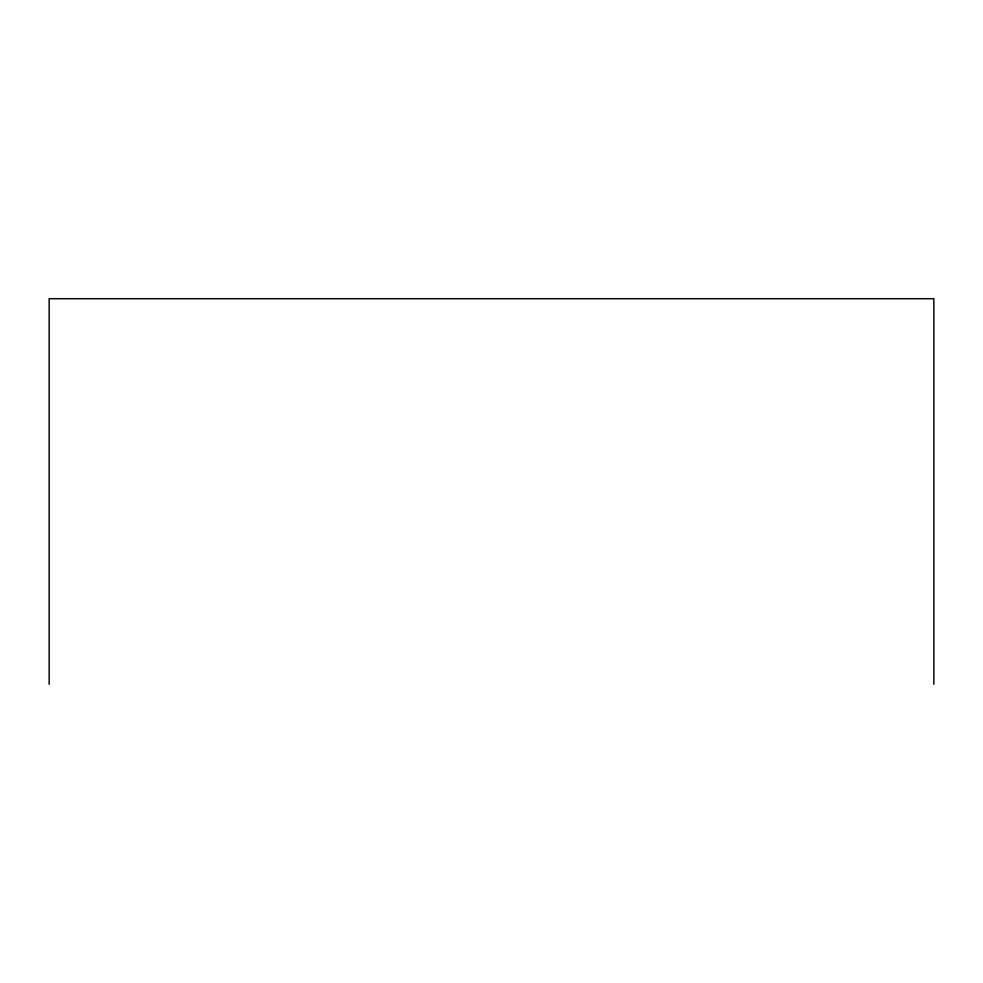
<?xml version="1.0" encoding="UTF-8"?>
<svg xmlns="http://www.w3.org/2000/svg" width="983" height="983" viewBox="0 0 983 983"><rect width="100%" height="100%" fill="white"/><g stroke="black" fill="none" stroke-linecap="round" stroke-linejoin="round"><path stroke-width="1.47" d="M933.85 684.291L933.85 298.709L49.15 298.709L49.15 684.291"/></g></svg>
